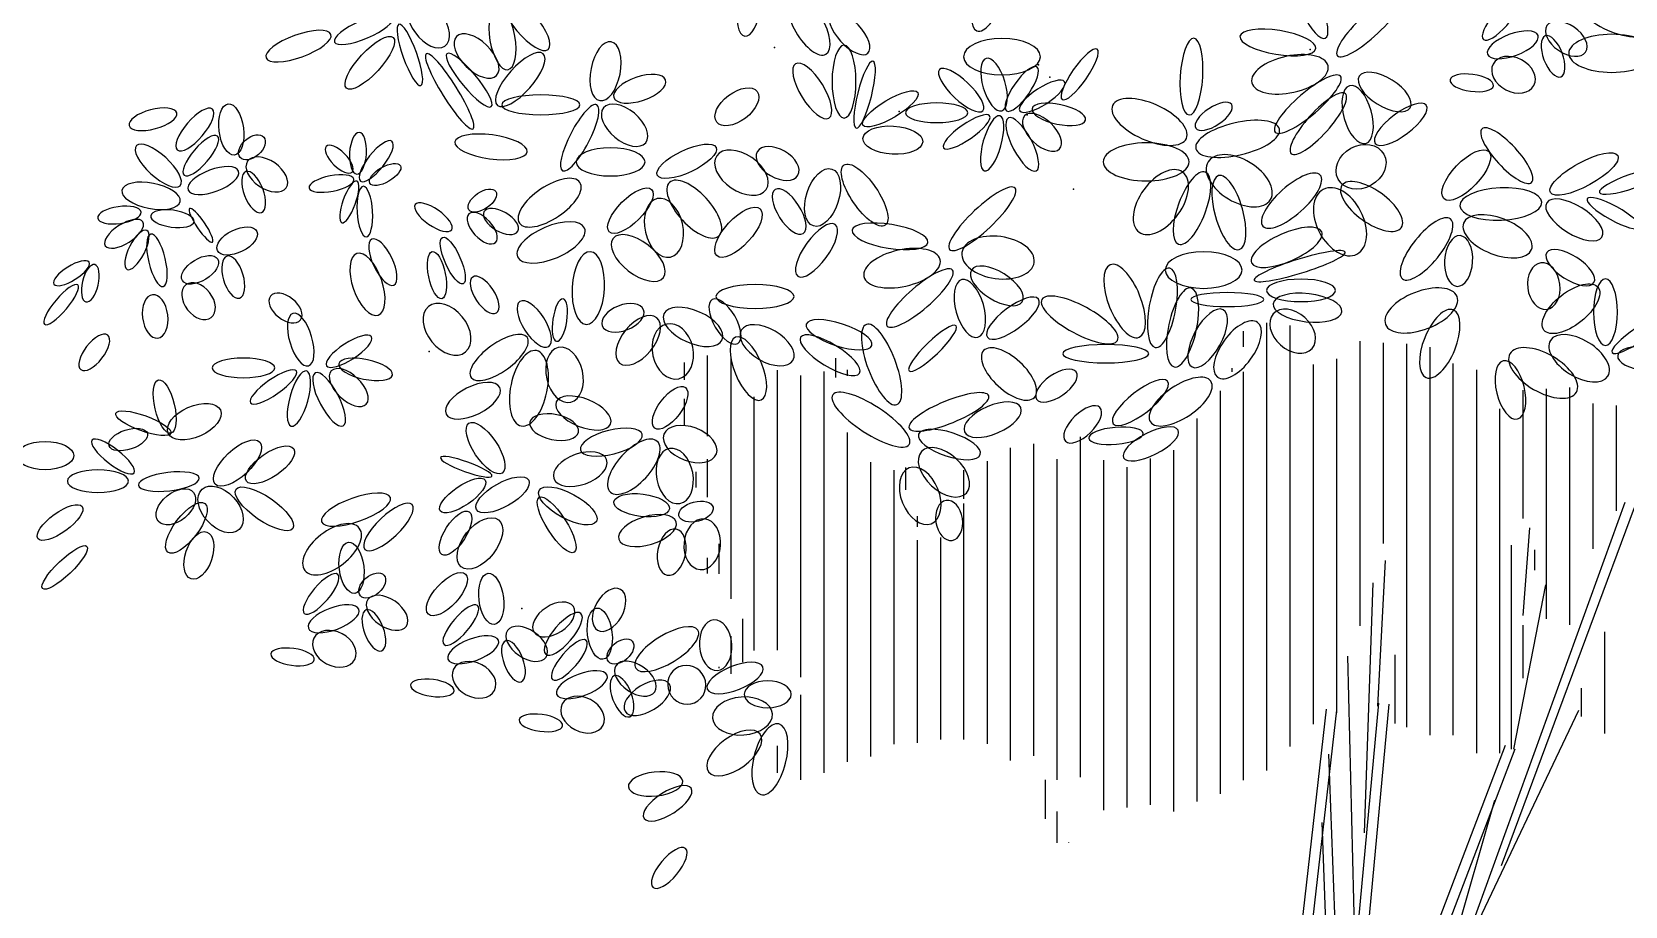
# Model space of a CAD drawing. Header units: inches. Extents: x 131625 to 139700, y 73991 to 80047.
# Drawn here: x 132340 to 133256, y 78396 to 78899 of the extents above; entities that cross this region are included whole.
import ezdxf

# ---------------------------------------------------------------- set-up
doc = ezdxf.new("R2010")
doc.units = ezdxf.units.IN
doc.header["$MEASUREMENT"] = 0
doc.layers.get('0').update_dxf_attribs({"color": 2})
doc.layers.add('BRDR', color=3, linetype='Continuous')
doc.layers.add('CAY', color=94, linetype='Continuous')

# ---------------------------------------------------------------- blocks, each defined once
blk = doc.blocks.new('E5X', base_point=(194.294003, 228.141865))
blk.add_circle((194.984178, 228.141865), 0.690175)
blk = doc.blocks.new('HTREE1')
at = {"layer": 'BRDR'}
for p, q in [((4.07, 111.45), (4.07, 143.62)), ((5.74, 113.17), (5.74, 143.42)), ((2.39, 141.9), (2.39, 143.03)), ((10.77, 121.85), (10.77, 142.31)), ((12.44, 127.76), (12.44, 142.17)), ((14.12, 114.58), (14.12, 142.12)), ((-36.12, 135.47), (-36.12, 141.26)), ((-34.44, 123.78), (-34.44, 141.2)), ((-26.91, 139.7), (-26.91, 141.09)), ((9.09, 115.61), (9.09, 141.04)), ((15.79, 114), (15.79, 141.87)), ((-37.79, 139.53), (-37.79, 140.77)), ((-31.09, 120.11), (-31.09, 140.22)), ((-29.42, 118.17), (-29.42, 139.83)), ((-27.74, 111.3), (-27.74, 140.13)), ((-26.07, 139.8), (-26.07, 140.25)), ((1.56, 140.09), (1.56, 140.36)), ((2.39, 110.76), (2.39, 140.09)), ((7.42, 114.79), (7.42, 140.62)), ((17.46, 114), (17.46, 140.69)), ((19.14, 112.71), (19.14, 140.25)), ((0.72, 109.77), (0.72, 138.74)), ((22.49, 129.57), (22.49, 138.78)), ((24.16, 122.36), (24.16, 138.87)), ((25.84, 121.92), (25.84, 138.98)), ((-37.79, 136.29), (-37.79, 138.15)), ((-32.77, 120.08), (-32.77, 138.31)), ((20.81, 112.71), (20.81, 137.44)), ((27.51, 127.38), (27.51, 137.82)), ((29.19, 130.11), (29.19, 137.68)), ((-0.95, 109.22), (-0.95, 136.74)), ((-26.07, 112.07), (-26.07, 135.73)), ((-9.33, 110.98), (-9.33, 135.44)), ((-14.35, 112.18), (-14.35, 134.64)), ((-12.67, 112.51), (-12.67, 134.93)), ((-2.63, 108.52), (-2.63, 134.46)), ((-36.95, 131.78), (-36.95, 132.92)), ((-36.12, 131.1), (-36.12, 133.83)), ((-24.4, 112.46), (-24.4, 133.62)), ((-22.72, 130.14), (-22.72, 133.03)), ((-21.88, 131.61), (-21.88, 133.23)), ((-17.7, 130.98), (-17.7, 133.03)), ((-16.02, 113.37), (-16.02, 133.68)), ((-11, 110.78), (-11, 133.82)), ((-7.65, 108.61), (-7.65, 133.76)), ((-5.98, 108.81), (-5.98, 133.26)), ((-4.3, 108.98), (-4.3, 133.87)), ((-17.7, 113.68), (-17.7, 130.64)), ((18.75, 100.17), (29.8, 130.73)), ((-22.72, 113.36), (-22.72, 130.13)), ((-21.05, 128.97), (-21.05, 129.74)), ((20.92, 104.64), (30.47, 130.36)), ((22.48, 122.59), (22.95, 128.89)), ((-35.28, 125.59), (-35.28, 127.74)), ((-21.05, 113.45), (-21.05, 128)), ((-19.37, 113.68), (-19.37, 128.19)), ((21.65, 112.99), (21.65, 127.64)), ((23.32, 125.84), (23.32, 127.32)), ((-36.12, 125.61), (-36.12, 126.73)), ((12.04, 116.07), (12.58, 126.55)), ((11.09, 106.98), (11.7, 124.94)), ((21.8, 112.99), (24.1, 124.79)), ((-33.6, 119.25), (-33.6, 122.35)), ((22.49, 118.09), (22.49, 121.9)), ((28.35, 114.11), (28.35, 121.43)), ((-34.44, 118.41), (-34.44, 121.1)), ((10.41, 97.97), (9.87, 119.66)), ((13.28, 114.84), (13.28, 119.76)), ((-35.28, 118.82), (-35.28, 118.91)), ((-29.42, 110.78), (-29.42, 116.9)), ((26.67, 115.34), (26.67, 117.37)), ((8.33, 115.86), (4.91, 86.02)), ((9.06, 115.78), (5.64, 85.94)), ((8.58, 78.11), (12.11, 116.29)), ((9.31, 78.04), (12.84, 116.22)), ((16.48, 94.77), (26.48, 115.78)), ((-31.09, 111.3), (-31.09, 113.22)), ((21.18, 113.25), (7.9, 78.37)), ((9.53, 85.95), (8.52, 112.62)), ((21.87, 112.99), (8.58, 78.11)), ((-11.84, 107.99), (-11.84, 110.78)), ((16.24, 94.67), (20.44, 109.33)), ((-11, 106.26), (-11, 108.51)), ((9.06, 78.55), (8.04, 107.71)), ((-10.16, 106.26), (-10.16, 106.28))]:
    blk.add_line(p, q, dxfattribs=at)
for p in [(-31.31, 163.4), (7.17, 163.26), (-12.34, 162.15), (-11.52, 161.27), (-22.37, 158.81), (-13.15, 158.56), (-9.83, 153.21), (-56.12, 141.56), (-49.47, 123.09)]:
    blk.add_point(p, dxfattribs=at)
for p, xscale, yscale, zscale, rotation in [((-14.86, 169.77), 3.9984377824, -1.46571505344, 3.9984377824, 249.7008069999999), ((-32.76, 168.74), 3.32073726912, -1.24585861824, 3.32073726912, 261.238343), ((8.26, 164.06), 3.32073726912, -1.02600035456, 3.32073726912, 114.814359), ((-57.36, 166.76), 2.914116229760001, -1.68557331712, 2.914116229760001, 305.893562), ((-50.78, 167.05), 3.59181674304, -1.24585861824, 3.59181674304, 310.175274), ((-30.12, 167.2), 3.59181674304, -1.53900053184, 3.59181674304, 300.329272), ((9.14, 162.81), 4.67614012416, -1.17257313984, 4.67614012416, 43.23877299999999), ((19.63, 163.97), 2.68369849408, -0.8794293977600002, 2.68369849408, 49.515784), ((31.73, 164.67), 4.20174830208, -1.90542975232, 4.20174830208, 155.997684), ((-58.71, 165.59), 3.32073726912, -0.9527148761600001, 3.32073726912, 203.074056), ((-51.26, 166.32), 3.32073726912, -1.31914409664, 3.32073726912, 279.897272), ((-27.27, 165.88), 2.84634544704, -1.24585861824, 2.84634544704, 312.760736), ((-63.19, 164.34), 3.59181674304, -1.17257313984, 3.59181674304, 199.822329), ((-58.31, 165.07), 3.38850622336, -0.7328584409600001, 3.38850622336, 289.779618), ((-54.17, 164.19), 2.914116229760001, -1.53900053184, 2.914116229760001, 315.858415), ((7.58, 163.32), 3.9984377824, -1.24585861824, 3.9984377824, 170.786409), ((19.92, 162.91), 2.8056837088, -1.14325894848, 2.8056837088, 20.564845), ((24.19, 164.98), 2.43972440768, -1.45105795776, 2.43972440768, 325.526697), ((-58.71, 164.12), 3.59181674304, 1.17257313984, 3.59181674304, 227.239264), ((-43.87, 159.58), 3.11742674944, -1.53900053184, 3.11742674944, 78.945524), ((-12.21, 162.74), 3.9984377824, -1.90542975232, 3.9984377824, 180), ((-1.52, 158.55), 3.9984377824, -1.17257313984, 3.9984377824, 86.54872900000002), ((24.07, 164.23), 2.27707745472, -1.01134325888, 2.27707745472, 290.796934), ((31.93, 162.98), 4.47282960448, -1.97871523072, 4.47282960448, 180), ((-56.34, 162.95), 4.60836934144, -0.8061439193600001, 4.60836934144, 301.950163), ((-54.85, 162.95), 3.59181674304, -0.8061439193600001, 3.59181674304, 309.9870960000001), ((-47.94, 162.95), 3.59181674304, -1.31914409664, 3.59181674304, 228.40298), ((-27.4, 158.33), 3.32073726912, -1.24585861824, 3.32073726912, 121.653502), ((-26.32, 158.33), 3.79512726272, -1.24585861824, 3.79512726272, 90), ((-14.98, 158.85), 2.84634544704, -1.17257313984, 2.84634544704, 106.656129), ((-10.64, 159.66), 3.18519753216, -0.8061439193600001, 3.18519753216, 55.256621), ((8.46, 162.08), 4.06620856512, -1.90542975232, 4.06620856512, 192.445192), ((20.32, 162.21), 2.399062669440001, -1.75885879552, 2.399062669440001, 332.3791000000001), ((-42.86, 159.8), 2.84634544704, -1.24585861824, 2.84634544704, 18.771078), ((-25.44, 157.6), 3.59181674304, -0.7328584409600001, 3.59181674304, 76.019424), ((-16.34, 158.85), 3.11742674944, -1.02600035456, 3.11742674944, 136.583039), ((-14.64, 158.85), 2.778576492800001, -0.8794293977600002, 2.778576492800001, 55.256621), ((-13.69, 158.85), 2.778576492800001, -0.8794293977600002, 2.778576492800001, 32.97681299999999), ((9.35, 161.34), 4.47282960448, -1.17257313984, 4.47282960448, 220.618107), ((10.7, 161.34), 3.11742674944, -1.46571505344, 3.11742674944, 328.126746), ((17.23, 161.07), 2.27707745472, -0.8794293977600002, 2.27707745472, 352.301794), ((-35.47, 158.04), 2.64303492736, 1.46571505344, 2.64303492736, 37.032957), ((-24.96, 157.82), 3.32073726912, 0.9527148761600001, 3.32073726912, 30.789297), ((-1.72, 156.87), 4.20174830208, -1.90542975232, 4.20174830208, 155.997684), ((5.82, 155.77), 4.20174830208, -1.17257313984, 4.20174830208, 47.96156), ((11.17, 156.51), 3.11742674944, -1.46571505344, 3.11742674944, 105.718833), ((-74.27, 158.7), 2.56171145088, -1.01134325888, 2.56171145088, 194.91869), ((-71.7, 158.97), 2.8056837088, -1.01134325888, 2.8056837088, 229.272766), ((-70.12, 155.67), 2.68369849408, 1.2751728096, 2.68369849408, 97.09590300000002), ((-45.3, 159.28), 4.06620856512, -1.02600035456, 4.06620856512, 180), ((-44.08, 159.28), 3.86289804544, -1.02600035456, 3.86289804544, 242.51812), ((-43.6, 159.06), 2.84634544704, -1.61228783872, 2.84634544704, 320.514407), ((-17.42, 158.71), 3.2529664864, -1.02600035456, 3.2529664864, 180), ((-13.35, 158.49), 2.5074951904, -1.31914409664, 2.5074951904, 316.49976), ((-12.81, 159), 2.84634544704, -1.02600035456, 2.84634544704, 348.0537759999999), ((-1.04, 157.6), 2.236413888, -0.9527148761600001, 2.236413888, 33.507502), ((11.85, 156.51), 3.32073726912, -1.17257313984, 3.32073726912, 36.820463), ((-15.86, 158.49), 2.914116229760001, -0.8061439193600001, 2.914116229760001, 214.80616), ((-15.12, 158.49), 2.98188701248, -0.9527148761600001, 2.98188701248, 254.281167), ((-14.51, 158.34), 3.11742674944, -1.02600035456, 3.11742674944, 297.718305), ((-1.04, 156.13), 4.47282960448, -1.68557331712, 4.47282960448, 13.229123), ((23.08, 153.71), 3.79512726272, -1.17257313984, 3.79512726272, 132.760736), ((-74.02, 153.47), 3.09031770496, -1.14325894848, 3.09031770496, 137.540862), ((-73.74, 154.22), 2.68369849408, -0.8794293977600002, 2.68369849408, 49.515784), ((-69.71, 155.49), 1.62648415744, 1.01134325888, 1.62648415744, 41.017122), ((-61.33, 154.31), 2.16864493376, -0.8794293977600002, 2.16864493376, 86.692206), ((-61.06, 153.8), 2.64303492736, -0.8794293977600002, 2.64303492736, 51.771088), ((-49.09, 155.91), 3.79512726272, -1.24585861824, 3.79512726272, 172.301794), ((-39.74, 154.23), 3.38850622336, 1.17257313984, 3.38850622336, 25.181427), ((-24.96, 156.87), 3.11742674944, 1.46571505344, 3.11742674944, 356.684477), ((9.19, 153.93), 2.71080571008, 2.1985734944, 2.71080571008, 28.850168), ((-69.18, 155.23), 2.43972440768, -1.45105795776, 2.43972440768, 325.526697), ((-61.67, 154.45), 1.89756363136, -0.8061439193600001, 1.89756363136, 135.147159), ((-40.62, 155.18), 3.59181674304, -1.46571505344, 3.59181674304, 180), ((-35.47, 155.62), 3.11742674944, -1.90542975232, 3.11742674944, 325.716018), ((-32.55, 155.91), 2.43972440768, -1.46571505344, 2.43972440768, 329.954204), ((-1.52, 155.18), 4.47282960448, -1.97871523072, 4.47282960448, 180), ((-0.16, 155.18), 3.79512726272, -2.1985734944, 3.79512726272, 328.832616), ((16.78, 152.54), 3.38850622336, 1.39242957504, 3.38850622336, 46.455997), ((24.44, 152.98), 3.9984377824, 1.24585861824, 3.9984377824, 28.804545), ((-73.45, 153.16), 2.8056837088, -1.14325894848, 2.8056837088, 20.564845), ((-69.3, 154.48), 2.27707745472, -1.01134325888, 2.27707745472, 290.796934), ((-60.39, 153.65), 1.82979467712, 0.8061439193600001, 1.82979467712, 29.791101), ((-45.3, 153.71), 3.79512726272, -1.68557331712, 3.79512726272, 213.909536), ((-27.2, 154.67), 3.11742674944, 1.68557331712, 3.11742674944, 252.065395), ((-26.32, 154.96), 3.79512726272, 1.39242957504, 3.79512726272, 304.410798), ((-1.99, 154.45), 3.86289804544, -2.1985734944, 3.86289804544, 234.106438), ((-0.36, 154.45), 3.9984377824, -1.46571505344, 3.9984377824, 249.7008069999999), ((7.9, 154.23), 3.9984377824, -1.46571505344, 3.9984377824, 221.686798), ((27.96, 152.98), 3.59181674304, -0.7328584409600001, 3.59181674304, 19.129619), ((-74.02, 152.33), 3.09031770496, -1.31914409664, 3.09031770496, 168.876627), ((-61.54, 153.94), 2.37195545344, -0.8061439193600001, 2.37195545344, 191.123373), ((-61.33, 153.8), 2.30418467072, -0.6595711340800001, 2.30418467072, 250.107139), ((-60.86, 153.43), 2.64303492736, -0.8061439193600001, 2.64303492736, 273.307794), ((-53.27, 151.74), 1.69425311168, 0.8794293977600002, 1.69425311168, 34.40641), ((-40.15, 153.2), 3.11742674944, 1.24585861824, 3.11742674944, 225.11851), ((-38.86, 153.71), 3.79512726272, -1.68557331712, 3.79512726272, 312.760736), ((-31.27, 153.2), 2.71080571008, -1.17257313984, 2.71080571008, 302.52771), ((-18.73, 148.88), 4.67614012416, -1.17257313984, 4.67614012416, 43.23877299999999), ((2.08, 148.88), 3.9984377824, -1.46571505344, 3.9984377824, 105.654128), ((8.11, 153.2), 3.79512726272, -2.4184299296, 3.79512726272, 297.59508), ((9.46, 153.5), 3.79512726272, -1.68557331712, 3.79512726272, 324.454647), ((17.93, 152.03), 4.269519084800001, -1.68557331712, 4.269519084800001, 2.444263), ((-57.13, 152.11), 2.30418467072, -0.8794293977600002, 2.30418467072, 325.359935), ((-39.74, 152.54), 3.11742674944, -1.97871523072, 3.11742674944, 282.779737), ((-32.35, 151.81), 3.32073726912, 1.39242957504, 3.32073726912, 227.239264), ((24.17, 152.25), 3.38850622336, -1.46571505344, 3.38850622336, 328.126746), ((27.08, 152.54), 3.11742674944, -0.7328584409600001, 3.11742674944, 331.149832), ((-76.83, 151.58), 2.27707745472, -0.8794293977600002, 2.27707745472, 188.028635), ((-76.7, 150.87), 2.31773919296, -1.01134325888, 2.31773919296, 212.371293), ((-76.14, 151.31), 2.27707745472, -0.8794293977600002, 2.27707745472, 352.301794), ((-71.7, 149.42), 2.11442867328, -0.4397146988800001, 2.11442867328, 124.269967), ((-53.27, 151.45), 2.03310336832, -1.02600035456, 2.03310336832, 312.760736), ((-52.19, 151.6), 2.03310336832, -1.02600035456, 2.03310336832, 330.026236), ((-44.96, 150.42), 3.79512726272, -1.68557331712, 3.79512726272, 203.074056), ((-29.64, 146.97), 3.32073726912, -1.24585861824, 3.32073726912, 54.106438), ((-20.29, 149.39), 3.9984377824, -1.24585861824, 3.9984377824, 170.786409), ((17.26, 151.08), 3.9984377824, -1.46571505344, 3.9984377824, 231.196541), ((23.08, 148.88), 3.79512726272, -1.90542975232, 3.79512726272, 158.669306), ((-76.42, 150.26), 2.27707745472, -0.8354581107200002, 2.27707745472, 243.142156), ((-76.14, 149.99), 2.8056837088, -0.8794293977600002, 2.8056837088, 283.519129), ((-71.34, 148.81), 2.27707745472, 1.18723023552, 2.27707745472, 25.94868), ((-55.17, 149.76), 2.64303492736, 0.8061439193600001, 2.64303492736, 293.9352030000001), ((-42.92, 149.68), 3.32073726912, -1.68557331712, 3.32073726912, 322.196482), ((-17.85, 148.66), 3.79512726272, -2.1985734944, 3.79512726272, 352.301794), ((2.96, 147.93), 3.9984377824, -1.46571505344, 3.9984377824, 23.815828), ((-73.86, 146.65), 2.15509041152, 1.14325894848, 2.15509041152, 31.471052), ((-61.33, 148.59), 3.38850622336, -1.53900053184, 3.38850622336, 289.125358), ((-60.25, 149.62), 2.64303492736, -1.02600035456, 2.64303492736, 295.798463), ((-55.91, 148.74), 2.5074951904, 0.8794293977600002, 2.5074951904, 281.474633), ((-19.41, 148.15), 4.06620856512, -1.90542975232, 4.06620856512, 192.445192), ((3.16, 146.68), 4.94721959808, -0.7328584409600001, 4.94721959808, 17.169465), ((17.73, 146.24), 2.64303492736, -1.46571505344, 2.64303492736, 86.54872900000002), ((24.17, 148.66), 2.914116229760001, -1.24585861824, 2.914116229760001, 327.595587), ((-80.57, 147.97), 2.15509041152, -0.7475155366399999, 2.15509041152, 211.873254), ((-80.16, 147.8), 1.99244163008, -0.8354581107200002, 1.99244163008, 256.66081), ((-70.65, 148.41), 2.27707745472, -1.05531454592, 2.27707745472, 286.360532), ((-44.55, 148.73), 3.79512726272, -1.68557331712, 3.79512726272, 266.759566), ((-18.53, 147.41), 4.47282960448, -1.17257313984, 4.47282960448, 220.618107), ((-17.17, 147.41), 3.11742674944, -1.46571505344, 3.11742674944, 328.126746), ((-5.11, 142.58), 4.06620856512, -1.68557331712, 4.06620856512, 111.903088), ((-3.96, 141.84), 4.20174830208, -1.39242957504, 4.20174830208, 79.677008), ((2.28, 147.41), 3.9984377824, -1.90542975232, 3.9984377824, 180), ((23.76, 147.93), 2.43972440768, -1.68557331712, 2.43972440768, 276.877677), ((-81.38, 146.35), 2.68369849408, -0.7035442496000001, 2.68369849408, 229.947209), ((-73.61, 146.35), 2.15509041152, -1.45105795776, 2.15509041152, 307.815734), ((-53, 146.91), 2.236413888, -1.02600035456, 2.236413888, 303.610217), ((-16.7, 142.58), 3.11742674944, -1.46571505344, 3.11742674944, 105.718833), ((17.73, 145.51), 3.9984377824, -1.97871523072, 3.9984377824, 201.36246), ((23.97, 143.09), 3.59181674304, 1.68557331712, 3.59181674304, 38.466743), ((28.39, 142), 3.45627700608, -1.24585861824, 3.45627700608, 90), ((-76.01, 145.64), 2.27707745472, -1.31914409664, 2.27707745472, 276.963345), ((-67.53, 145.54), 1.99244163008, -1.18723023552, 1.99244163008, 321.533257), ((-56.18, 144.78), 3.04965596672, -2.05200070912, 3.04965596672, 309.35349), ((-49.61, 145.15), 2.778576492800001, -1.17257313984, 2.778576492800001, 302.627504), ((-46.97, 142.29), 2.236413888, -0.7328584409600001, 2.236413888, 81.41445999999999), ((-40.73, 144.56), 2.30418467072, -1.31914409664, 2.30418467072, 201.466328), ((-35.79, 145.29), 2.64303492736, -1.17257313984, 2.64303492736, 300.1678920000001), ((-29.91, 145.51), 4.06620856512, -1.24585861824, 4.06620856512, 180), ((-16.02, 142.58), 3.32073726912, -1.17257313984, 3.32073726912, 36.820463), ((-6.67, 142.36), 4.47282960448, -1.46571505344, 4.47282960448, 151.600192), ((-2.6, 140.45), 4.20174830208, -1.46571505344, 4.20174830208, 77.953712), ((3.84, 145.29), 3.79512726272, -0.7328584409600001, 3.79512726272, 180), ((4.52, 144.99), 3.59181674304, -1.46571505344, 3.59181674304, 353.391012), ((-64.79, 140.53), 2.84634544704, -1.17257313984, 2.84634544704, 106.656129), ((-39.78, 143.98), 3.04965596672, -1.68557331712, 3.04965596672, 230.580158), ((-39.26, 144.26), 3.32073726912, -1.68557331712, 3.32073726912, 336.05202), ((-29.03, 143.53), 3.59181674304, -1.17257313984, 3.59181674304, 341.920389), ((-1.31, 140.45), 3.38850622336, -1.46571505344, 3.38850622336, 61.50773), ((0.52, 139.72), 3.5240477888, -1.68557331712, 3.5240477888, 53.83911999999999), ((4.52, 144.26), 2.71080571008, -1.90542975232, 2.71080571008, 318.262427), ((17.46, 144.55), 3.79512726272, -1.68557331712, 3.79512726272, 248.204186), ((28.87, 141.48), 3.45627700608, -0.7328584409600001, 3.45627700608, 33.73958300000001), ((-79.23, 142.74), 2.27707745472, -1.01134325888, 2.27707745472, 232.252989), ((-63.5, 140.53), 2.778576492800001, -0.8794293977600002, 2.778576492800001, 32.97681299999999), ((-49.09, 142.58), 3.59181674304, -1.46571505344, 3.59181674304, 215.788772), ((-39.06, 143.53), 2.914116229760001, -2.125288016, 2.914116229760001, 282.417022), ((-33.71, 143.09), 3.11742674944, -1.68557331712, 3.11742674944, 329.717244), ((-29.44, 142.58), 3.59181674304, -1.17257313984, 3.59181674304, 328.565937), ((-22.52, 137.74), 4.47282960448, -1.46571505344, 4.47282960448, 110.845557), ((-21.64, 140.16), 3.38850622336, -0.7328584409600001, 3.38850622336, 43.964158), ((24.44, 142.36), 3.5240477888, -1.90542975232, 3.5240477888, 328.040897), ((-46.85, 141.84), 2.914116229760001, -1.90542975232, 2.914116229760001, 282.834842), ((-34.11, 142.58), 3.5240477888, -1.46571505344, 3.5240477888, 292.225179), ((-16.29, 141.62), 3.59181674304, -1.68557331712, 3.59181674304, 317.375717), ((-4.43, 141.4), 4.47282960448, -0.9527148761600001, 4.47282960448, 180), ((21.53, 141.4), 3.9984377824, -1.97871523072, 3.9984377824, 329.9156589999999), ((29.27, 141.26), 3.04965596672, -1.24585861824, 3.04965596672, 353.457187), ((-67.23, 140.38), 3.2529664864, -1.02600035456, 3.2529664864, 180), ((-63.16, 140.16), 2.5074951904, -1.31914409664, 2.5074951904, 316.49976), ((-62.62, 140.68), 2.84634544704, -1.02600035456, 2.84634544704, 348.0537759999999), ((-48.41, 141.62), 3.9984377824, -1.90542975232, 3.9984377824, 258.483301), ((21.05, 140.89), 3.11742674944, -1.46571505344, 3.11742674944, 283.7846050000001), ((-74.69, 135.69), -2.84634544704, -1.02600035456, 2.84634544704, 283.017206), ((-65.67, 140.16), 2.914116229760001, -0.8061439193600001, 2.914116229760001, 214.80616), ((-64.93, 140.16), 2.98188701248, -0.9527148761600001, 2.98188701248, 254.281167), ((-64.32, 140.02), 3.11742674944, -1.02600035456, 3.11742674944, 297.718305), ((-51.06, 138.98), 3.11742674944, -1.46571505344, 3.11742674944, 206.447505), ((-9.63, 140.09), 2.5074951904, -1.17257313984, 2.5074951904, 214.534021), ((-3.07, 139.42), 3.59181674304, -1.17257313984, 3.59181674304, 217.989906), ((0.04, 139.42), 3.79512726272, -1.68557331712, 3.79512726272, 213.953038), ((-43.1, 136.35), 3.04965596672, -1.46571505344, 3.04965596672, 157.92645), ((-39.92, 136.06), 2.64303492736, 1.17257313984, 2.64303492736, 52.810248), ((-21.64, 134.88), 4.7439090784, -1.46571505344, 4.7439090784, 147.023187), ((-21.64, 136.05), 4.47282960448, -1.17257313984, 4.47282960448, 22.198931), ((-74.69, 135.69), -3.04965596672, -0.8061439193600001, 3.04965596672, 340.177671), ((-74.89, 135.69), -2.98188701248, -1.61228783872, 2.98188701248, 203.92428), ((-13.62, 137.53), 3.18519753216, -1.46571505344, 3.18519753216, 203.391134), ((-7.93, 137.53), 2.5074951904, -1.17257313984, 2.5074951904, 224.2232859999999), ((-76.38, 135.69), -2.10087415104, -1.02600035456, 2.10087415104, 18.28479), ((-50.88, 132.83), -3.11742674944, -1.24585861824, 3.11742674944, 303.807764), ((-45.41, 135.77), 2.57526597312, -1.31914409664, 2.57526597312, 168.361079), ((-40.82, 135.61), 3.32073726912, -1.24585861824, 3.32073726912, 194.161482), ((-39.26, 135.61), 2.914116229760001, -1.75885879552, 2.914116229760001, 339.435155), ((-20.97, 135.61), 3.38850622336, -1.24585861824, 3.38850622336, 341.826115), ((-8.74, 135.33), 2.84634544704, -0.8794293977600002, 2.84634544704, 5.044795), ((-2.31, 135.91), 3.18519753216, -1.17257313984, 3.18519753216, 206.777677), ((-77.33, 132.84), -2.778576492800001, 0.8061439193600001, 2.778576492800001, 322.174928), ((-71.5, 132.03), -3.18519753216, -1.39242957504, 3.18519753216, 223.416961), ((-69.26, 132.25), -2.98188701248, -1.24585861824, 2.98188701248, 214.40641), ((-39.74, 135.1), 3.59181674304, -1.68557331712, 3.59181674304, 227.239264), ((-20.76, 134.37), 3.18519753216, -1.90542975232, 3.18519753216, 317.375717), ((-51.62, 132.61), -2.84634544704, 0.51300017728, 2.84634544704, 340.177671), ((-43.38, 133.79), 2.914116229760001, -1.61228783872, 2.914116229760001, 199.822329), ((-38.86, 134.59), 2.914116229760001, -1.90542975232, 2.914116229760001, 280.687281), ((-72.65, 132.47), -3.18519753216, 0.9527148761600001, 3.18519753216, 6.728060000000001), ((-52.1, 132.32), -2.84634544704, -1.02600035456, 2.84634544704, 34.377709), ((-48.98, 132.32), -3.11742674944, -1.24585861824, 3.11742674944, 29.431782), ((-21.64, 133.19), 3.11742674944, -1.97871523072, 3.11742674944, 291.61923), ((-73.06, 131.44), -2.37195545344, -1.46571505344, 2.37195545344, 39.27061099999999), ((-72.45, 131.66), -2.84634544704, -1.83214427392, 2.84634544704, 132.760736), ((-70.01, 131.66), -3.59181674304, -1.24585861824, 3.59181674304, 145.465979), ((-58.92, 131.07), 3.79512726272, -1.24585861824, 3.79512726272, 199.470053), ((-48.23, 131.58), -3.38850622336, -1.31914409664, 3.38850622336, 151.600192), ((-81.06, 130.42), -2.84634544704, -1.02600035456, 2.84634544704, 35.78877199999999), ((-72.25, 130.64), -3.18519753216, -1.24585861824, 3.18519753216, 52.88870999999998), ((-57.36, 130.56), 3.38850622336, -1.17257313984, 3.38850622336, 223.50024), ((-48.23, 131.07), -3.38850622336, -1.02600035456, 3.38850622336, 122.707733), ((-38.86, 130.26), 2.914116229760001, 1.17257313984, 2.914116229760001, 172.887651), ((-38.18, 129.75), 1.82979467712, 1.02600035456, 1.82979467712, 14.161482), ((-18.98, 130.86), 2.10087415104, -1.39242957504, 2.10087415104, 278.4163129999999), ((-61.15, 128.87), 3.59181674304, -1.90542975232, 3.59181674304, 217.803518), ((-53.25, 130.04), -2.64303492736, -1.09928583296, 2.64303492736, 57.24698399999999), ((-51.15, 129.46), -3.11742674944, -1.75885879552, 3.11742674944, 51.59850899999999), ((-38.38, 129.31), 3.11742674944, -1.46571505344, 3.11742674944, 196.719499), ((-36.35, 129.53), 2.64303492736, -1.90542975232, 2.64303492736, 265.083398), ((-72.11, 128.59), -2.57526597312, -1.39242957504, 2.57526597312, 71.41383499999999), ((-38.38, 128.8), 2.43972440768, -1.46571505344, 2.43972440768, 258.901967), ((-80.72, 127.56), -3.18519753216, -0.8061439193600001, 3.18519753216, 43.579973), ((-61.48, 124.18), 2.68369849408, 1.2751728096, 2.68369849408, 97.09590300000002), ((-65.1, 122.73), 2.68369849408, -0.8794293977600002, 2.68369849408, 49.515784), ((-61.07, 124.01), 1.62648415744, 1.01134325888, 1.62648415744, 41.017122), ((-53.52, 125.57), -2.84634544704, -1.24585861824, 2.84634544704, 47.239264), ((-51.44, 121.95), 2.68369849408, 1.2751728096, 2.68369849408, 97.09590300000002), ((-42.38, 124.47), 2.43972440768, -1.46571505344, 2.43972440768, 240.731667), ((-64.81, 121.68), 2.8056837088, -1.14325894848, 2.8056837088, 20.564845), ((-60.54, 123.74), 2.43972440768, -1.45105795776, 2.43972440768, 325.526697), ((-55.06, 120.5), 2.68369849408, -0.8794293977600002, 2.68369849408, 49.515784), ((-45.77, 123.23), 2.43972440768, -1.46571505344, 2.43972440768, 213.179152), ((-60.66, 122.99), 2.27707745472, -1.01134325888, 2.27707745472, 290.796934), ((-45.23, 122.74), 2.8056837088, -1.01134325888, 2.8056837088, 229.272766), ((-43.64, 119.45), 2.68369849408, 1.2751728096, 2.68369849408, 97.09590300000002), ((-64.41, 120.97), 2.399062669440001, -1.75885879552, 2.399062669440001, 332.3791000000001), ((-54.78, 119.45), 2.8056837088, -1.14325894848, 2.8056837088, 20.564845), ((-50.51, 121.51), 2.43972440768, -1.45105795776, 2.43972440768, 325.526697), ((-36.82, 121.54), 3.79512726272, -1.46571505344, 3.79512726272, 211.434063), ((-35.67, 122.28), 2.64303492736, -1.68557331712, 2.64303492736, 273.967416), ((-67.5, 119.83), 2.27707745472, -0.8794293977600002, 2.27707745472, 352.301794), ((-50.63, 120.77), 2.27707745472, -1.01134325888, 2.27707745472, 290.796934), ((-47.26, 117.99), 2.68369849408, -0.8794293977600002, 2.68369849408, 49.515784), ((-43.23, 119.27), 1.62648415744, 1.01134325888, 1.62648415744, 41.017122), ((-54.37, 118.74), 2.399062669440001, -1.75885879552, 2.399062669440001, 332.3791000000001), ((-42.7, 119.01), 2.43972440768, -1.45105795776, 2.43972440768, 325.526697), ((-38.18, 118.9), 2.03310336832, -1.97871523072, 2.03310336832, 293.590021), ((-32.15, 118.9), 3.11742674944, -1.24585861824, 3.11742674944, 201.783781), ((-57.46, 117.6), 2.27707745472, -0.8794293977600002, 2.27707745472, 352.301794), ((-46.97, 116.94), 2.8056837088, -1.14325894848, 2.8056837088, 20.564845), ((-42.83, 118.26), 2.27707745472, -1.01134325888, 2.27707745472, 290.796934), ((-38.86, 117.66), 2.71080571008, -1.39242957504, 2.71080571008, 211.434063), ((-46.57, 116.24), 2.399062669440001, -1.75885879552, 2.399062669440001, 332.3791000000001), ((-31.47, 115.53), 3.11742674944, -1.97871523072, 3.11742674944, 184.193103), ((-30.12, 116.93), 2.43972440768, -1.39242957504, 2.43972440768, 180), ((-49.66, 115.09), 2.27707745472, -0.8794293977600002, 2.27707745472, 352.301794), ((-32.35, 114.07), 3.32073726912, -1.68557331712, 3.32073726912, 216.127068), ((-31, 114.8), 3.79512726272, -1.68557331712, 3.79512726272, 255.783094), ((-37.91, 110.7), 2.84634544704, -1.24585861824, 2.84634544704, 186.171909), ((-37.3, 110.18), 2.914116229760001, -1.17257313984, 2.914116229760001, 212.507166), ((-37.71, 105.86), 2.64303492736, -1.02600035456, 2.64303492736, 230.230598)]:
    blk.add_blockref('E5X', p, dxfattribs=dict(at, xscale=xscale, yscale=yscale, zscale=zscale, rotation=rotation))
for p, xscale, yscale, zscale in [((4.04, 145.95), 3.59181674304, -1.17257313984, 3.59181674304), ((-81.67, 134.08), -2.98188701248, -1.46571505344, 2.98188701248), ((-77.73, 132.25), -3.18519753216, 1.17257313984, 3.18519753216)]:
    blk.add_blockref('E5X', p, dxfattribs=dict(at, xscale=xscale, yscale=yscale, zscale=zscale))

msp = doc.modelspace()

# ---------------------------------------------------------------- block references
at = {"layer": 'CAY', "xscale": 8, "yscale": 8, "zscale": 8}
msp.add_blockref('HTREE1', (133017.89, 77582.33), dxfattribs=at)

doc.saveas('drawing.dxf')
